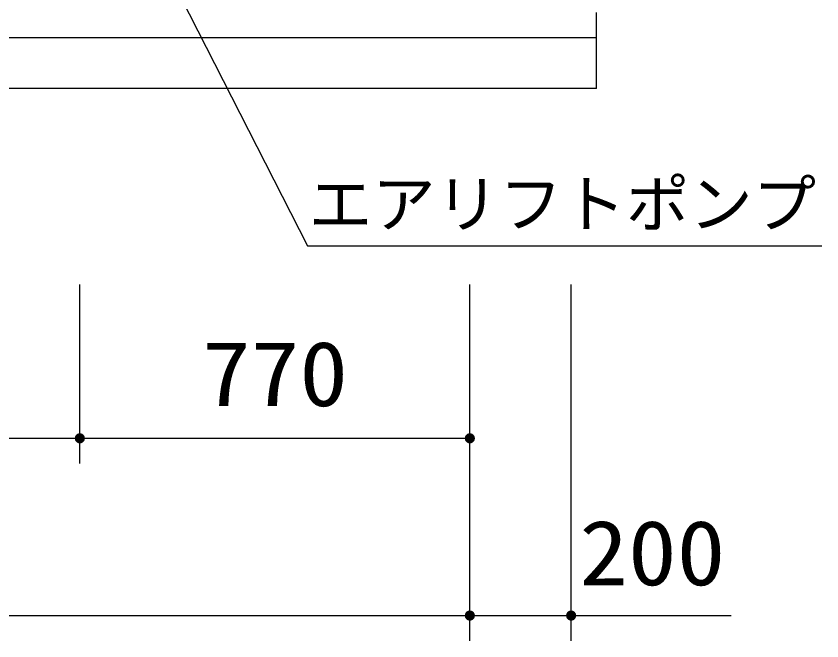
# Model space of a CAD drawing. Units: millimetres, scale not verified. Extents: x -14850 to 14850, y -10500 to 10500.
# Drawn here: x -6588 to -4997, y -7242 to -6008 of the extents above; entities that cross this region are included whole.
import ezdxf
from ezdxf.enums import TextEntityAlignment as Align

# ---------------------------------------------------------------- set-up
doc = ezdxf.new("R2010")
doc.units = ezdxf.units.MM
doc.header["$LTSCALE"] = 50
for name, color, linetype, lineweight in [('0-0_機器', 2, 'Continuous', 25), ('0-1_空気管', 3, 'Continuous', 25), ('0-5_製作', 5, 'Continuous', 25)]:
    doc.layers.add(name, color=color, linetype=linetype, lineweight=lineweight)
doc.styles.add('ＭＳ ゴシック', font='')
doc.styles.get('ＭＳ ゴシック').set_extended_font_data('MS Gothic')

msp = doc.modelspace()

# ---------------------------------------------------------------- linework, layer by layer
at = {"layer": '0-0_機器'}
for p, q in [((-5441.73, -6151.64), (-5441.73, -6001.64)), ((-5441.73, -6051.64), (-9951.73, -6051.64)), ((-5441.73, -6151.64), (-9951.73, -6151.64))]:
    msp.add_line(p, q, dxfattribs=at)
at = {"layer": '0-1_空気管'}
for p, q in [((-6390.44, -5720.78), (-6012.45, -6461.81)), ((-6012.45, -6461.81), (-4996.68, -6461.81))]:
    msp.add_line(p, q, dxfattribs=at)
at = {"layer": '0-5_製作', "color": 2}
for p, q in [((-6461.73, -6892.19), (-6461.73, -6538.74)), ((-5691.73, -7242.19), (-5691.73, -6538.74)), ((-5491.73, -7242.19), (-5491.73, -6538.74)), ((-7181.73, -6842.19), (-6461.73, -6842.19)), ((-6461.73, -6842.19), (-5691.73, -6842.19)), ((-9701.73, -7192.19), (-5691.73, -7192.19)), ((-5691.73, -7192.19), (-5491.73, -7192.19)), ((-5491.73, -7192.19), (-5175.58, -7192.19))]:
    msp.add_line(p, q, dxfattribs=at)
at = {"layer": '0-5_製作'}
for points in [[(-6471.56, -6840.31), (-6461.73, -6842.19), (-6471.71, -6841.56)], [(-6471.24, -6839.1), (-6461.73, -6842.19), (-6471.56, -6840.31)], [(-6470.78, -6837.93), (-6461.73, -6842.19), (-6471.24, -6839.1)], [(-6470.18, -6836.83), (-6461.73, -6842.19), (-6470.78, -6837.93)], [(-6469.44, -6835.81), (-6461.73, -6842.19), (-6470.18, -6836.83)], [(-6468.58, -6834.9), (-6461.73, -6842.19), (-6469.44, -6835.81)], [(-6468.58, -6834.9), (-6461.73, -6832.19), (-6461.73, -6842.19)], [(-6467.61, -6834.1), (-6461.73, -6832.19), (-6468.58, -6834.9)], [(-6466.55, -6833.42), (-6461.73, -6832.19), (-6467.61, -6834.1)], [(-6465.41, -6832.89), (-6461.73, -6832.19), (-6466.55, -6833.42)], [(-6464.22, -6832.5), (-6461.73, -6832.19), (-6465.41, -6832.89)], [(-6462.99, -6832.26), (-6461.73, -6832.19), (-6464.22, -6832.5)], [(-6461.73, -6832.19), (-6451.73, -6842.19), (-6461.73, -6842.19)], [(-6461.73, -6832.19), (-6451.81, -6840.93), (-6451.73, -6842.19)], [(-6461.1, -6832.21), (-6451.81, -6840.93), (-6461.73, -6832.19)], [(-6459.86, -6832.36), (-6451.81, -6840.93), (-6461.1, -6832.21)], [(-6459.86, -6832.36), (-6452.05, -6839.7), (-6451.81, -6840.93)], [(-6458.64, -6832.68), (-6452.05, -6839.7), (-6459.86, -6832.36)], [(-6458.64, -6832.68), (-6452.43, -6838.5), (-6452.05, -6839.7)], [(-6457.47, -6833.14), (-6452.43, -6838.5), (-6458.64, -6832.68)], [(-6457.47, -6833.14), (-6452.97, -6837.37), (-6452.43, -6838.5)], [(-6456.37, -6833.74), (-6452.97, -6837.37), (-6457.47, -6833.14)], [(-6456.37, -6833.74), (-6453.64, -6836.31), (-6452.97, -6837.37)], [(-6455.36, -6834.48), (-6453.64, -6836.31), (-6456.37, -6833.74)], [(-6455.36, -6834.48), (-6454.44, -6835.34), (-6453.64, -6836.31)], [(-5701.56, -6840.31), (-5691.73, -6842.19), (-5701.71, -6841.56)], [(-5701.24, -6839.1), (-5691.73, -6842.19), (-5701.56, -6840.31)], [(-5700.78, -6837.93), (-5691.73, -6842.19), (-5701.24, -6839.1)], [(-5700.18, -6836.83), (-5691.73, -6842.19), (-5700.78, -6837.93)], [(-5699.44, -6835.81), (-5691.73, -6842.19), (-5700.18, -6836.83)], [(-5698.58, -6834.9), (-5691.73, -6842.19), (-5699.44, -6835.81)], [(-5698.58, -6834.9), (-5691.73, -6832.19), (-5691.73, -6842.19)], [(-5697.61, -6834.1), (-5691.73, -6832.19), (-5698.58, -6834.9)], [(-5696.55, -6833.42), (-5691.73, -6832.19), (-5697.61, -6834.1)], [(-5695.41, -6832.89), (-5691.73, -6832.19), (-5696.55, -6833.42)], [(-5694.22, -6832.5), (-5691.73, -6832.19), (-5695.41, -6832.89)], [(-5692.99, -6832.26), (-5691.73, -6832.19), (-5694.22, -6832.5)], [(-5691.73, -6832.19), (-5681.73, -6842.19), (-5691.73, -6842.19)], [(-5691.73, -6832.19), (-5681.81, -6840.93), (-5681.73, -6842.19)], [(-5691.73, -6832.19), (-5682.05, -6839.7), (-5681.81, -6840.93)], [(-5691.1, -6832.21), (-5682.05, -6839.7), (-5691.73, -6832.19)], [(-5689.86, -6832.36), (-5682.05, -6839.7), (-5691.1, -6832.21)], [(-5689.86, -6832.36), (-5682.43, -6838.5), (-5682.05, -6839.7)], [(-5688.64, -6832.68), (-5682.43, -6838.5), (-5689.86, -6832.36)], [(-5688.64, -6832.68), (-5682.97, -6837.37), (-5682.43, -6838.5)], [(-5687.47, -6833.14), (-5682.97, -6837.37), (-5688.64, -6832.68)], [(-5687.47, -6833.14), (-5683.64, -6836.31), (-5682.97, -6837.37)], [(-5686.37, -6833.74), (-5683.64, -6836.31), (-5687.47, -6833.14)], [(-5686.37, -6833.74), (-5684.44, -6835.34), (-5683.64, -6836.31)], [(-5685.36, -6834.48), (-5684.44, -6835.34), (-5686.37, -6833.74)], [(-6471.71, -6841.56), (-6461.73, -6842.19), (-6471.73, -6842.19)], [(-6471.73, -6842.19), (-6462.36, -6852.17), (-6471.65, -6843.44)], [(-6471.73, -6842.19), (-6461.73, -6852.19), (-6462.36, -6852.17)], [(-6471.73, -6842.19), (-6461.73, -6842.19), (-6461.73, -6852.19)], [(-6471.65, -6843.44), (-6463.61, -6852.01), (-6471.42, -6844.67)], [(-6471.65, -6843.44), (-6462.36, -6852.17), (-6463.61, -6852.01)], [(-6471.42, -6844.67), (-6464.82, -6851.7), (-6471.03, -6845.87)], [(-6471.42, -6844.67), (-6463.61, -6852.01), (-6464.82, -6851.7)], [(-6471.03, -6845.87), (-6465.99, -6851.23), (-6470.5, -6847)], [(-6471.03, -6845.87), (-6464.82, -6851.7), (-6465.99, -6851.23)], [(-6470.5, -6847), (-6467.09, -6850.63), (-6469.82, -6848.06)], [(-6470.5, -6847), (-6465.99, -6851.23), (-6467.09, -6850.63)], [(-6469.82, -6848.06), (-6468.11, -6849.89), (-6469.02, -6849.03)], [(-6469.82, -6848.06), (-6467.09, -6850.63), (-6468.11, -6849.89)], [(-6461.73, -6842.19), (-6460.48, -6852.11), (-6461.73, -6852.19)], [(-6461.73, -6842.19), (-6459.25, -6851.87), (-6460.48, -6852.11)], [(-6461.73, -6842.19), (-6458.05, -6851.48), (-6459.25, -6851.87)], [(-6461.73, -6842.19), (-6456.91, -6850.95), (-6458.05, -6851.48)], [(-6461.73, -6842.19), (-6455.85, -6850.28), (-6456.91, -6850.95)], [(-6461.73, -6842.19), (-6454.89, -6849.48), (-6455.85, -6850.28)], [(-6461.73, -6842.19), (-6454.03, -6848.56), (-6454.89, -6849.48)], [(-6451.73, -6842.19), (-6454.03, -6848.56), (-6461.73, -6842.19)], [(-6451.73, -6842.19), (-6453.29, -6847.54), (-6454.03, -6848.56)], [(-6451.73, -6842.19), (-6452.68, -6846.44), (-6453.29, -6847.54)], [(-6451.73, -6842.19), (-6452.22, -6845.28), (-6452.68, -6846.44)], [(-6451.73, -6842.19), (-6451.91, -6844.06), (-6452.22, -6845.28)], [(-6451.73, -6842.19), (-6451.75, -6842.81), (-6451.91, -6844.06)], [(-5701.71, -6841.56), (-5691.73, -6842.19), (-5701.73, -6842.19)], [(-5701.73, -6842.19), (-5691.73, -6842.19), (-5701.65, -6843.44)], [(-5701.65, -6843.44), (-5691.73, -6842.19), (-5691.73, -6852.19)], [(-5701.65, -6843.44), (-5692.36, -6852.17), (-5701.42, -6844.67)], [(-5701.65, -6843.44), (-5691.73, -6852.19), (-5692.36, -6852.17)], [(-5701.42, -6844.67), (-5693.61, -6852.01), (-5701.03, -6845.87)], [(-5701.42, -6844.67), (-5692.36, -6852.17), (-5693.61, -6852.01)], [(-5701.03, -6845.87), (-5694.82, -6851.7), (-5700.5, -6847)], [(-5701.03, -6845.87), (-5693.61, -6852.01), (-5694.82, -6851.7)], [(-5700.5, -6847), (-5695.99, -6851.23), (-5699.82, -6848.06)], [(-5700.5, -6847), (-5694.82, -6851.7), (-5695.99, -6851.23)], [(-5699.82, -6848.06), (-5697.09, -6850.63), (-5699.02, -6849.03)], [(-5699.82, -6848.06), (-5695.99, -6851.23), (-5697.09, -6850.63)], [(-5699.02, -6849.03), (-5697.09, -6850.63), (-5698.11, -6849.89)], [(-5691.73, -6842.19), (-5690.48, -6852.11), (-5691.73, -6852.19)], [(-5691.73, -6842.19), (-5689.25, -6851.87), (-5690.48, -6852.11)], [(-5691.73, -6842.19), (-5688.05, -6851.48), (-5689.25, -6851.87)], [(-5691.73, -6842.19), (-5686.92, -6850.95), (-5688.05, -6851.48)], [(-5691.73, -6842.19), (-5685.85, -6850.28), (-5686.92, -6850.95)], [(-5691.73, -6842.19), (-5684.89, -6849.48), (-5685.85, -6850.28)], [(-5691.73, -6842.19), (-5684.03, -6848.56), (-5684.89, -6849.48)], [(-5681.73, -6842.19), (-5684.03, -6848.56), (-5691.73, -6842.19)], [(-5681.73, -6842.19), (-5683.29, -6847.54), (-5684.03, -6848.56)], [(-5681.73, -6842.19), (-5682.68, -6846.44), (-5683.29, -6847.54)], [(-5681.73, -6842.19), (-5682.22, -6845.28), (-5682.68, -6846.44)], [(-5681.73, -6842.19), (-5681.91, -6844.06), (-5682.22, -6845.28)], [(-5681.73, -6842.19), (-5681.75, -6842.81), (-5681.91, -6844.06)], [(-5701.56, -7190.31), (-5691.73, -7192.19), (-5701.71, -7191.56)], [(-5701.24, -7189.1), (-5691.73, -7192.19), (-5701.56, -7190.31)], [(-5700.78, -7187.93), (-5691.73, -7192.19), (-5701.24, -7189.1)], [(-5700.18, -7186.83), (-5691.73, -7192.19), (-5700.78, -7187.93)], [(-5699.44, -7185.81), (-5691.73, -7192.19), (-5700.18, -7186.83)], [(-5699.44, -7185.81), (-5691.73, -7182.19), (-5691.73, -7192.19)], [(-5698.58, -7184.9), (-5691.73, -7182.19), (-5699.44, -7185.81)], [(-5697.61, -7184.1), (-5691.73, -7182.19), (-5698.58, -7184.9)], [(-5696.55, -7183.42), (-5691.73, -7182.19), (-5697.61, -7184.1)], [(-5695.41, -7182.89), (-5691.73, -7182.19), (-5696.55, -7183.42)], [(-5694.22, -7182.5), (-5691.73, -7182.19), (-5695.41, -7182.89)], [(-5692.99, -7182.26), (-5691.73, -7182.19), (-5694.22, -7182.5)], [(-5691.73, -7182.19), (-5681.73, -7192.19), (-5691.73, -7192.19)], [(-5691.73, -7182.19), (-5681.81, -7190.93), (-5681.73, -7192.19)], [(-5691.73, -7182.19), (-5682.05, -7189.7), (-5681.81, -7190.93)], [(-5691.1, -7182.21), (-5682.05, -7189.7), (-5691.73, -7182.19)], [(-5691.1, -7182.21), (-5682.43, -7188.5), (-5682.05, -7189.7)], [(-5689.86, -7182.36), (-5682.43, -7188.5), (-5691.1, -7182.21)], [(-5689.86, -7182.36), (-5682.97, -7187.37), (-5682.43, -7188.5)], [(-5688.64, -7182.68), (-5682.97, -7187.37), (-5689.86, -7182.36)], [(-5688.64, -7182.68), (-5683.64, -7186.31), (-5682.97, -7187.37)], [(-5687.47, -7183.14), (-5683.64, -7186.31), (-5688.64, -7182.68)], [(-5687.47, -7183.14), (-5684.44, -7185.34), (-5683.64, -7186.31)], [(-5686.37, -7183.74), (-5684.44, -7185.34), (-5687.47, -7183.14)], [(-5686.37, -7183.74), (-5685.36, -7184.48), (-5684.44, -7185.34)], [(-5501.56, -7190.31), (-5491.73, -7192.19), (-5501.71, -7191.56)], [(-5501.24, -7189.1), (-5491.73, -7192.19), (-5501.56, -7190.31)], [(-5500.78, -7187.93), (-5491.73, -7192.19), (-5501.24, -7189.1)], [(-5500.18, -7186.83), (-5491.73, -7192.19), (-5500.78, -7187.93)], [(-5499.44, -7185.81), (-5491.73, -7192.19), (-5500.18, -7186.83)], [(-5499.44, -7185.81), (-5491.73, -7182.19), (-5491.73, -7192.19)], [(-5498.58, -7184.9), (-5491.73, -7182.19), (-5499.44, -7185.81)], [(-5497.61, -7184.1), (-5491.73, -7182.19), (-5498.58, -7184.9)], [(-5496.55, -7183.42), (-5491.73, -7182.19), (-5497.61, -7184.1)], [(-5495.41, -7182.89), (-5491.73, -7182.19), (-5496.55, -7183.42)], [(-5494.22, -7182.5), (-5491.73, -7182.19), (-5495.41, -7182.89)], [(-5492.99, -7182.26), (-5491.73, -7182.19), (-5494.22, -7182.5)], [(-5491.73, -7182.19), (-5481.73, -7192.19), (-5491.73, -7192.19)], [(-5491.73, -7182.19), (-5481.81, -7190.93), (-5481.73, -7192.19)], [(-5491.73, -7182.19), (-5482.05, -7189.7), (-5481.81, -7190.93)], [(-5491.73, -7182.19), (-5482.44, -7188.5), (-5482.05, -7189.7)], [(-5491.11, -7182.21), (-5482.44, -7188.5), (-5491.73, -7182.19)], [(-5489.86, -7182.36), (-5482.44, -7188.5), (-5491.11, -7182.21)], [(-5489.86, -7182.36), (-5482.97, -7187.37), (-5482.44, -7188.5)], [(-5488.64, -7182.68), (-5482.97, -7187.37), (-5489.86, -7182.36)], [(-5488.64, -7182.68), (-5483.64, -7186.31), (-5482.97, -7187.37)], [(-5487.48, -7183.14), (-5483.64, -7186.31), (-5488.64, -7182.68)], [(-5487.48, -7183.14), (-5484.44, -7185.34), (-5483.64, -7186.31)], [(-5486.37, -7183.74), (-5484.44, -7185.34), (-5487.48, -7183.14)], [(-5486.37, -7183.74), (-5485.36, -7184.48), (-5484.44, -7185.34)], [(-5701.71, -7191.56), (-5691.73, -7192.19), (-5701.73, -7192.19)], [(-5701.73, -7192.19), (-5691.73, -7192.19), (-5701.65, -7193.44)], [(-5701.65, -7193.44), (-5691.73, -7192.19), (-5691.73, -7202.19)], [(-5701.65, -7193.44), (-5691.73, -7202.19), (-5701.42, -7194.67)], [(-5701.42, -7194.67), (-5692.36, -7202.17), (-5701.03, -7195.87)], [(-5701.42, -7194.67), (-5691.73, -7202.19), (-5692.36, -7202.17)], [(-5701.03, -7195.87), (-5693.61, -7202.01), (-5700.5, -7197)], [(-5701.03, -7195.87), (-5692.36, -7202.17), (-5693.61, -7202.01)], [(-5700.5, -7197), (-5694.82, -7201.7), (-5699.82, -7198.06)], [(-5700.5, -7197), (-5693.61, -7202.01), (-5694.82, -7201.7)], [(-5699.82, -7198.06), (-5695.99, -7201.23), (-5699.02, -7199.03)], [(-5699.82, -7198.06), (-5694.82, -7201.7), (-5695.99, -7201.23)], [(-5699.02, -7199.03), (-5697.09, -7200.63), (-5698.11, -7199.89)], [(-5699.02, -7199.03), (-5695.99, -7201.23), (-5697.09, -7200.63)], [(-5691.73, -7192.19), (-5690.48, -7202.11), (-5691.73, -7202.19)], [(-5691.73, -7192.19), (-5689.25, -7201.87), (-5690.48, -7202.11)], [(-5691.73, -7192.19), (-5688.05, -7201.48), (-5689.25, -7201.87)], [(-5691.73, -7192.19), (-5686.92, -7200.95), (-5688.05, -7201.48)], [(-5691.73, -7192.19), (-5685.85, -7200.28), (-5686.92, -7200.95)], [(-5691.73, -7192.19), (-5684.89, -7199.48), (-5685.85, -7200.28)], [(-5691.73, -7192.19), (-5684.03, -7198.56), (-5684.89, -7199.48)], [(-5691.73, -7192.19), (-5683.29, -7197.54), (-5684.03, -7198.56)], [(-5681.73, -7192.19), (-5683.29, -7197.54), (-5691.73, -7192.19)], [(-5681.73, -7192.19), (-5682.68, -7196.44), (-5683.29, -7197.54)], [(-5681.73, -7192.19), (-5682.22, -7195.28), (-5682.68, -7196.44)], [(-5681.73, -7192.19), (-5681.91, -7194.06), (-5682.22, -7195.28)], [(-5681.73, -7192.19), (-5681.75, -7192.81), (-5681.91, -7194.06)], [(-5501.71, -7191.56), (-5491.73, -7192.19), (-5501.73, -7192.19)], [(-5501.73, -7192.19), (-5491.73, -7192.19), (-5501.65, -7193.44)], [(-5501.65, -7193.44), (-5491.73, -7192.19), (-5501.42, -7194.67)], [(-5501.42, -7194.67), (-5491.73, -7192.19), (-5491.73, -7202.19)], [(-5501.42, -7194.67), (-5492.36, -7202.17), (-5501.03, -7195.87)], [(-5501.42, -7194.67), (-5491.73, -7202.19), (-5492.36, -7202.17)], [(-5501.03, -7195.87), (-5493.61, -7202.01), (-5500.5, -7197)], [(-5501.03, -7195.87), (-5492.36, -7202.17), (-5493.61, -7202.01)], [(-5500.5, -7197), (-5494.82, -7201.7), (-5499.82, -7198.06)], [(-5500.5, -7197), (-5493.61, -7202.01), (-5494.82, -7201.7)], [(-5499.82, -7198.06), (-5495.99, -7201.23), (-5499.02, -7199.03)], [(-5499.82, -7198.06), (-5494.82, -7201.7), (-5495.99, -7201.23)], [(-5499.02, -7199.03), (-5497.09, -7200.63), (-5498.11, -7199.89)], [(-5499.02, -7199.03), (-5495.99, -7201.23), (-5497.09, -7200.63)], [(-5491.73, -7192.19), (-5490.48, -7202.11), (-5491.73, -7202.19)], [(-5491.73, -7192.19), (-5489.25, -7201.87), (-5490.48, -7202.11)], [(-5491.73, -7192.19), (-5488.05, -7201.48), (-5489.25, -7201.87)], [(-5491.73, -7192.19), (-5486.92, -7200.95), (-5488.05, -7201.48)], [(-5491.73, -7192.19), (-5485.86, -7200.28), (-5486.92, -7200.95)], [(-5491.73, -7192.19), (-5484.89, -7199.48), (-5485.86, -7200.28)], [(-5491.73, -7192.19), (-5484.03, -7198.56), (-5484.89, -7199.48)], [(-5491.73, -7192.19), (-5483.29, -7197.54), (-5484.03, -7198.56)], [(-5481.73, -7192.19), (-5483.29, -7197.54), (-5491.73, -7192.19)], [(-5481.73, -7192.19), (-5482.68, -7196.44), (-5483.29, -7197.54)], [(-5481.73, -7192.19), (-5482.22, -7195.28), (-5482.68, -7196.44)], [(-5481.73, -7192.19), (-5481.91, -7194.06), (-5482.22, -7195.28)], [(-5481.73, -7192.19), (-5481.75, -7192.81), (-5481.91, -7194.06)]]:
    msp.add_solid(points, dxfattribs=at)

# ---------------------------------------------------------------- texts
at = {"layer": '0-1_空気管', "color": 4, "style": 'ＭＳ ゴシック'}
msp.add_text('エアリフトポンプ', height=91.79, dxfattribs=at).set_placement((-6009.73, -6452.66), align=Align.BOTTOM_LEFT)
at = {"layer": '0-5_製作', "color": 4, "style": 'ＭＳ ゴシック', "width": 1.1}
for s, p in [('770', (-6220.48, -6817.19)), ('200', (-5475.49, -7170.9))]:
    msp.add_text(s, height=128.4, dxfattribs=at).set_placement(p, align=Align.BOTTOM_LEFT)

doc.saveas('drawing.dxf')
